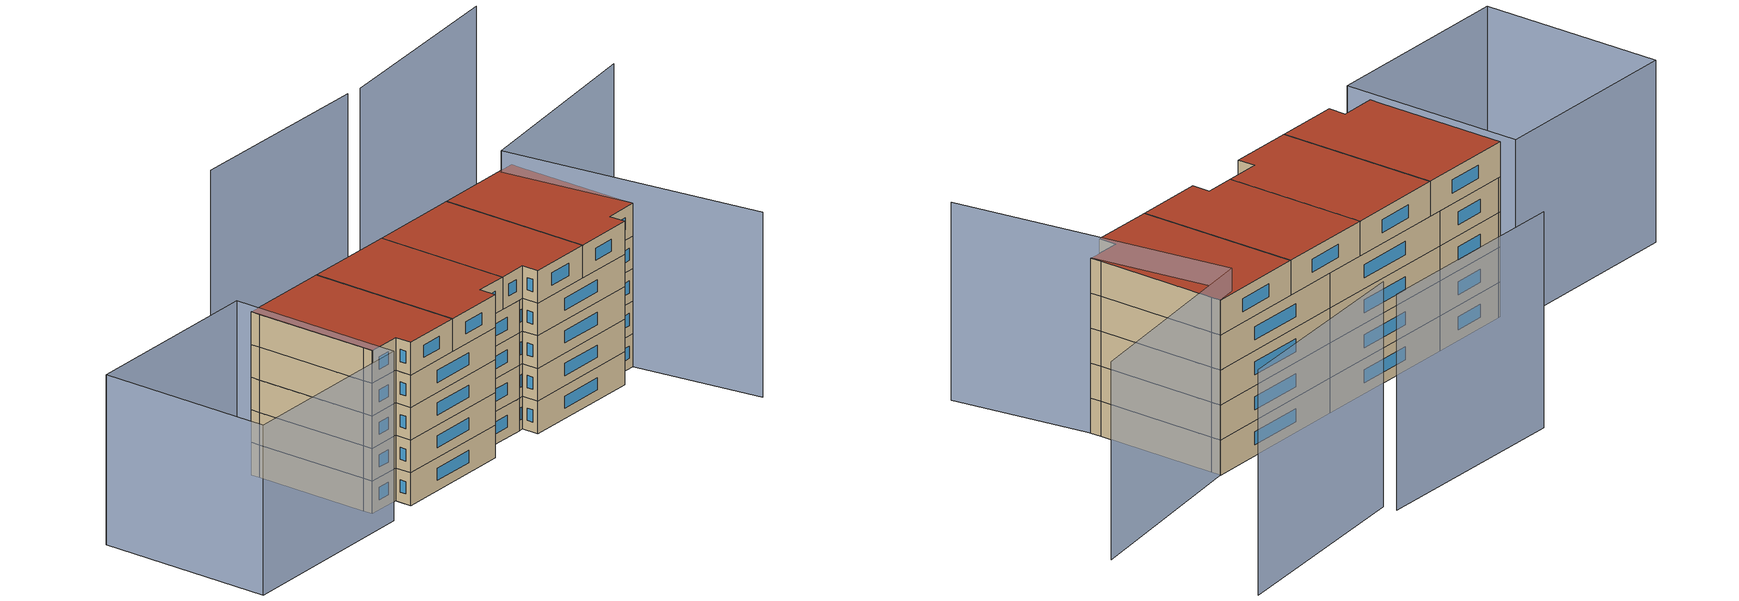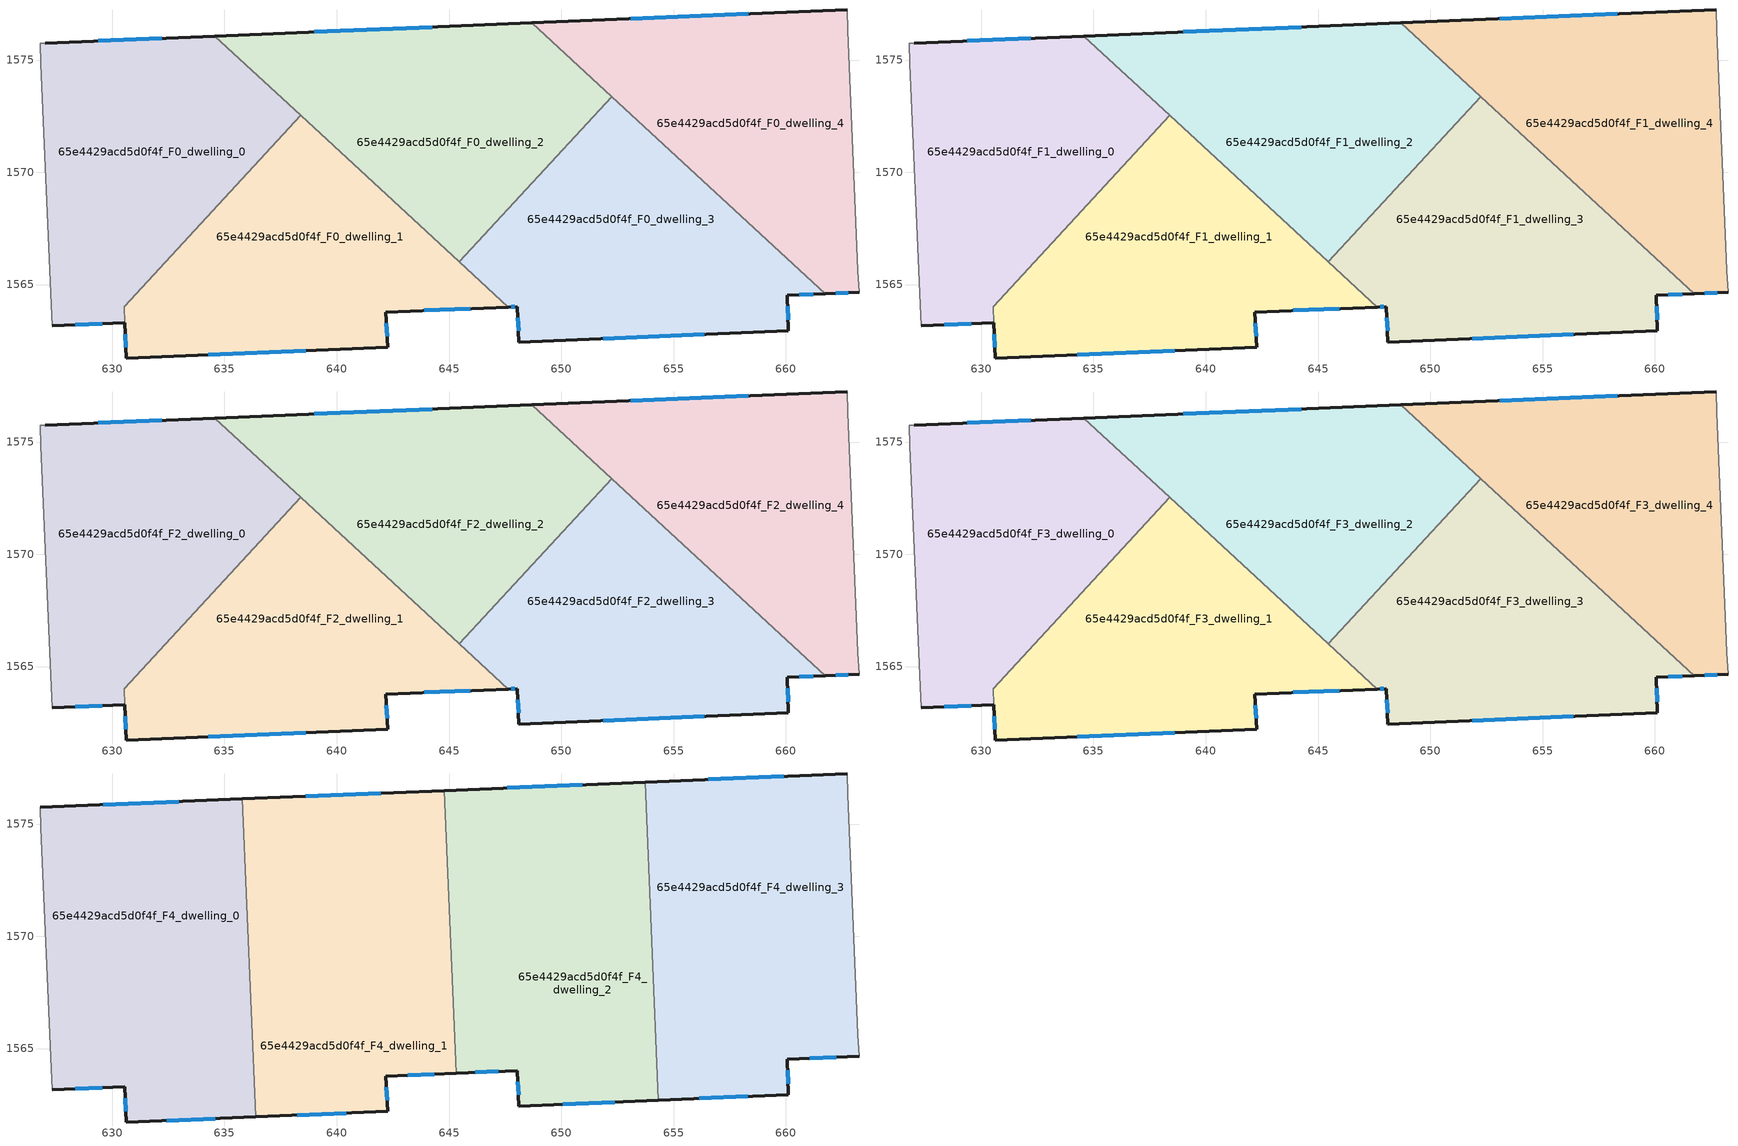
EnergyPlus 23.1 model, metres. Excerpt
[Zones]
65e4429acd5d0f4f_F0_dwelling_0
 floor ground (EU_floor_Construction): 638.4,1572.53 630.53,1564.01 630.56,1563.29 627.34,1563.16 627.3,1564.11 626.82,1574.83 626.79,1575.74 627.02,1575.75 634.57,1576.06 z0
 wall outside (EU_wall_Construction): 634.57,1576.06 627.02,1575.75 / 627.34,1563.16 630.56,1563.29 z0:3
 wall adiabatic (EU_wall_Construction): 627.02,1575.75 626.79,1575.74 626.82,1574.83 627.3,1564.11 627.34,1563.16 z0:3
 wall to 65e4429acd5d0f4f_F0_dwelling_1 (EU_wall_Construction): 630.56,1563.29 630.53,1564.01 638.4,1572.53 z0:3
 wall to 65e4429acd5d0f4f_F0_dwelling_2 (EU_wall_Construction): 638.4,1572.53 634.57,1576.06 z0:3
 window (EU_Window_Construction): 632.21,1575.96 629.39,1575.85 / 628.35,1563.2 629.55,1563.25 z0.94:2.06
65e4429acd5d0f4f_F0_dwelling_1
 floor ground (EU_floor_Construction): 647.64,1564 642.19,1563.78 642.26,1562.2 630.63,1561.72 630.53,1564.01 638.4,1572.53 z0
 wall outside (EU_wall_Construction): 630.56,1563.29 630.63,1561.72 642.26,1562.2 642.19,1563.78 647.64,1564 z0:3
 wall to 65e4429acd5d0f4f_F0_dwelling_3 (EU_wall_Construction): 647.64,1564 645.47,1566.01 z0:3
 wall to 65e4429acd5d0f4f_F0_dwelling_2 (EU_wall_Construction): 645.47,1566.01 638.4,1572.53 z0:3
 window (EU_Window_Construction): 643.9,1563.85 645.93,1563.93 / 642.24,1562.69 642.21,1563.28 / 634.28,1561.87 638.62,1562.05 / 630.58,1562.8 630.61,1562.21 z0.94:2.06
65e4429acd5d0f4f_F0_dwelling_2
 floor ground (EU_floor_Construction): 652.25,1573.36 645.47,1566.01 634.57,1576.06 648.68,1576.65 z0
 wall outside (EU_wall_Construction): 648.68,1576.65 634.57,1576.06 z0:3
 wall to 65e4429acd5d0f4f_F0_dwelling_3 (EU_wall_Construction): 645.47,1566.01 652.25,1573.36 z0:3
 wall to 65e4429acd5d0f4f_F0_dwelling_4 (EU_wall_Construction): 652.25,1573.36 648.68,1576.65 z0:3
 window (EU_Window_Construction): 644.26,1576.47 638.99,1576.25 z0.94:2.06
65e4429acd5d0f4f_F0_dwelling_3
 floor ground (EU_floor_Construction): 661.75,1564.59 660.06,1564.52 660.11,1562.95 648.12,1562.44 648.05,1564.02 647.64,1564 645.47,1566.01 652.25,1573.36 z0
 wall outside (EU_wall_Construction): 647.64,1564 648.05,1564.02 648.12,1562.44 660.11,1562.95 660.06,1564.52 661.75,1564.59 z0:3
 wall to 65e4429acd5d0f4f_F0_dwelling_4 (EU_wall_Construction): 661.75,1564.59 652.25,1573.36 z0:3
 window (EU_Window_Construction): 660.1,1563.44 660.08,1564.03 / 651.88,1562.6 656.35,1562.79 / 648.07,1563.52 648.09,1562.93 / 647.77,1564.01 647.92,1564.01 / 660.59,1564.54 661.22,1564.57 z0.94:2.06
65e4429acd5d0f4f_F0_dwelling_4
 floor ground (EU_floor_Construction): 662.73,1577.24 662.76,1576.33 663.21,1565.61 663.26,1564.65 661.75,1564.59 648.68,1576.65 z0
 wall outside (EU_wall_Construction): 661.75,1564.59 663.26,1564.65 / 662.73,1577.24 648.68,1576.65 z0:3
 wall adiabatic (EU_wall_Construction): 663.26,1564.65 663.21,1565.61 662.76,1576.33 662.73,1577.24 z0:3
 window (EU_Window_Construction): 662.22,1564.61 662.78,1564.63 / 658.32,1577.06 653.08,1576.84 z0.94:2.06
65e4429acd5d0f4f_F1_dwelling_0
 floor to 65e4429acd5d0f4f_F0_dwelling_0 (EU_floor_Construction): 638.4,1572.53 630.53,1564.01 630.56,1563.29 627.34,1563.16 627.3,1564.11 626.82,1574.83 626.79,1575.74 627.02,1575.75 634.57,1576.06 z3
 wall outside (EU_wall_Construction): 634.57,1576.06 627.02,1575.75 / 627.34,1563.16 630.56,1563.29 z3:6
 wall adiabatic (EU_wall_Construction): 627.02,1575.75 626.79,1575.74 626.82,1574.83 627.3,1564.11 627.34,1563.16 z3:6
 wall to 65e4429acd5d0f4f_F1_dwelling_1 (EU_wall_Construction): 630.56,1563.29 630.53,1564.01 638.4,1572.53 z3:6
 wall to 65e4429acd5d0f4f_F1_dwelling_2 (EU_wall_Construction): 638.4,1572.53 634.57,1576.06 z3:6
 window (EU_Window_Construction): 632.21,1575.96 629.39,1575.85 / 628.35,1563.2 629.55,1563.25 z3.94:5.06
65e4429acd5d0f4f_F1_dwelling_1
 floor to 65e4429acd5d0f4f_F0_dwelling_1 (EU_floor_Construction): 647.64,1564 642.19,1563.78 642.26,1562.2 630.63,1561.72 630.53,1564.01 638.4,1572.53 z3
 wall outside (EU_wall_Construction): 630.56,1563.29 630.63,1561.72 642.26,1562.2 642.19,1563.78 647.64,1564 z3:6
 wall to 65e4429acd5d0f4f_F1_dwelling_3 (EU_wall_Construction): 647.64,1564 645.47,1566.01 z3:6
 wall to 65e4429acd5d0f4f_F1_dwelling_2 (EU_wall_Construction): 645.47,1566.01 638.4,1572.53 z3:6
 window (EU_Window_Construction): 643.9,1563.85 645.93,1563.93 / 642.24,1562.69 642.21,1563.28 / 634.28,1561.87 638.62,1562.05 / 630.58,1562.8 630.61,1562.21 z3.94:5.06
65e4429acd5d0f4f_F1_dwelling_2
 floor to 65e4429acd5d0f4f_F0_dwelling_2 (EU_floor_Construction): 652.25,1573.36 645.47,1566.01 634.57,1576.06 648.68,1576.65 z3
 wall outside (EU_wall_Construction): 648.68,1576.65 634.57,1576.06 z3:6
 wall to 65e4429acd5d0f4f_F1_dwelling_3 (EU_wall_Construction): 645.47,1566.01 652.25,1573.36 z3:6
 wall to 65e4429acd5d0f4f_F1_dwelling_4 (EU_wall_Construction): 652.25,1573.36 648.68,1576.65 z3:6
 window (EU_Window_Construction): 644.26,1576.47 638.99,1576.25 z3.94:5.06
65e4429acd5d0f4f_F1_dwelling_3
 floor to 65e4429acd5d0f4f_F0_dwelling_3 (EU_floor_Construction): 661.75,1564.59 660.06,1564.52 660.11,1562.95 648.12,1562.44 648.05,1564.02 647.64,1564 645.47,1566.01 652.25,1573.36 z3
 wall outside (EU_wall_Construction): 647.64,1564 648.05,1564.02 648.12,1562.44 660.11,1562.95 660.06,1564.52 661.75,1564.59 z3:6
 wall to 65e4429acd5d0f4f_F1_dwelling_4 (EU_wall_Construction): 661.75,1564.59 652.25,1573.36 z3:6
 window (EU_Window_Construction): 660.1,1563.44 660.08,1564.03 / 651.88,1562.6 656.35,1562.79 / 648.07,1563.52 648.09,1562.93 / 647.77,1564.01 647.92,1564.01 / 660.59,1564.54 661.22,1564.57 z3.94:5.06
65e4429acd5d0f4f_F1_dwelling_4
 floor to 65e4429acd5d0f4f_F0_dwelling_4 (EU_floor_Construction): 662.73,1577.24 662.76,1576.33 663.21,1565.61 663.26,1564.65 661.75,1564.59 648.68,1576.65 z3
 wall outside (EU_wall_Construction): 661.75,1564.59 663.26,1564.65 / 662.73,1577.24 648.68,1576.65 z3:6
 wall adiabatic (EU_wall_Construction): 663.26,1564.65 663.21,1565.61 662.76,1576.33 662.73,1577.24 z3:6
 window (EU_Window_Construction): 662.22,1564.61 662.78,1564.63 / 658.32,1577.06 653.08,1576.84 z3.94:5.06
65e4429acd5d0f4f_F2_dwelling_0
 floor to 65e4429acd5d0f4f_F1_dwelling_0 (EU_floor_Construction): 638.4,1572.53 630.53,1564.01 630.56,1563.29 627.34,1563.16 627.3,1564.11 626.82,1574.83 626.79,1575.74 627.02,1575.75 634.57,1576.06 z6
 wall outside (EU_wall_Construction): 634.57,1576.06 627.02,1575.75 / 627.34,1563.16 630.56,1563.29 z6:9
 wall adiabatic (EU_wall_Construction): 627.02,1575.75 626.79,1575.74 626.82,1574.83 627.3,1564.11 627.34,1563.16 z6:9
 wall to 65e4429acd5d0f4f_F2_dwelling_1 (EU_wall_Construction): 630.56,1563.29 630.53,1564.01 638.4,1572.53 z6:9
 wall to 65e4429acd5d0f4f_F2_dwelling_2 (EU_wall_Construction): 638.4,1572.53 634.57,1576.06 z6:9
 window (EU_Window_Construction): 632.21,1575.96 629.39,1575.85 / 628.35,1563.2 629.55,1563.25 z6.94:8.06
65e4429acd5d0f4f_F2_dwelling_1
 floor to 65e4429acd5d0f4f_F1_dwelling_1 (EU_floor_Construction): 647.64,1564 642.19,1563.78 642.26,1562.2 630.63,1561.72 630.53,1564.01 638.4,1572.53 z6
 wall outside (EU_wall_Construction): 630.56,1563.29 630.63,1561.72 642.26,1562.2 642.19,1563.78 647.64,1564 z6:9
 wall to 65e4429acd5d0f4f_F2_dwelling_3 (EU_wall_Construction): 647.64,1564 645.47,1566.01 z6:9
 wall to 65e4429acd5d0f4f_F2_dwelling_2 (EU_wall_Construction): 645.47,1566.01 638.4,1572.53 z6:9
 window (EU_Window_Construction): 643.9,1563.85 645.93,1563.93 / 642.24,1562.69 642.21,1563.28 / 634.28,1561.87 638.62,1562.05 / 630.58,1562.8 630.61,1562.21 z6.94:8.06
65e4429acd5d0f4f_F2_dwelling_2
 floor to 65e4429acd5d0f4f_F1_dwelling_2 (EU_floor_Construction): 652.25,1573.36 645.47,1566.01 634.57,1576.06 648.68,1576.65 z6
 wall outside (EU_wall_Construction): 648.68,1576.65 634.57,1576.06 z6:9
 wall to 65e4429acd5d0f4f_F2_dwelling_3 (EU_wall_Construction): 645.47,1566.01 652.25,1573.36 z6:9
 wall to 65e4429acd5d0f4f_F2_dwelling_4 (EU_wall_Construction): 652.25,1573.36 648.68,1576.65 z6:9
 window (EU_Window_Construction): 644.26,1576.47 638.99,1576.25 z6.94:8.06
65e4429acd5d0f4f_F2_dwelling_3
 floor to 65e4429acd5d0f4f_F1_dwelling_3 (EU_floor_Construction): 661.75,1564.59 660.06,1564.52 660.11,1562.95 648.12,1562.44 648.05,1564.02 647.64,1564 645.47,1566.01 652.25,1573.36 z6
 wall outside (EU_wall_Construction): 647.64,1564 648.05,1564.02 648.12,1562.44 660.11,1562.95 660.06,1564.52 661.75,1564.59 z6:9
 wall to 65e4429acd5d0f4f_F2_dwelling_4 (EU_wall_Construction): 661.75,1564.59 652.25,1573.36 z6:9
 window (EU_Window_Construction): 660.1,1563.44 660.08,1564.03 / 651.88,1562.6 656.35,1562.79 / 648.07,1563.52 648.09,1562.93 / 647.77,1564.01 647.92,1564.01 / 660.59,1564.54 661.22,1564.57 z6.94:8.06
65e4429acd5d0f4f_F2_dwelling_4
 floor to 65e4429acd5d0f4f_F1_dwelling_4 (EU_floor_Construction): 662.73,1577.24 662.76,1576.33 663.21,1565.61 663.26,1564.65 661.75,1564.59 648.68,1576.65 z6
 wall outside (EU_wall_Construction): 661.75,1564.59 663.26,1564.65 / 662.73,1577.24 648.68,1576.65 z6:9
 wall adiabatic (EU_wall_Construction): 663.26,1564.65 663.21,1565.61 662.76,1576.33 662.73,1577.24 z6:9
 window (EU_Window_Construction): 662.22,1564.61 662.78,1564.63 / 658.32,1577.06 653.08,1576.84 z6.94:8.06
65e4429acd5d0f4f_F3_dwelling_0
 floor to 65e4429acd5d0f4f_F2_dwelling_0 (EU_floor_Construction): 638.4,1572.53 630.53,1564.01 630.56,1563.29 627.34,1563.16 627.3,1564.11 626.82,1574.83 626.79,1575.74 627.02,1575.75 634.57,1576.06 z9
 wall outside (EU_wall_Construction): 634.57,1576.06 627.02,1575.75 / 627.34,1563.16 630.56,1563.29 z9:12
 wall adiabatic (EU_wall_Construction): 627.02,1575.75 626.79,1575.74 626.82,1574.83 627.3,1564.11 627.34,1563.16 z9:12
 wall to 65e4429acd5d0f4f_F3_dwelling_1 (EU_wall_Construction): 630.56,1563.29 630.53,1564.01 638.4,1572.53 z9:12
 wall to 65e4429acd5d0f4f_F3_dwelling_2 (EU_wall_Construction): 638.4,1572.53 634.57,1576.06 z9:12
 window (EU_Window_Construction): 632.21,1575.96 629.39,1575.85 / 628.35,1563.2 629.55,1563.25 z9.94:11.06
65e4429acd5d0f4f_F3_dwelling_1
 floor to 65e4429acd5d0f4f_F2_dwelling_1 (EU_floor_Construction): 647.64,1564 642.19,1563.78 642.26,1562.2 630.63,1561.72 630.53,1564.01 638.4,1572.53 z9
 wall outside (EU_wall_Construction): 630.56,1563.29 630.63,1561.72 642.26,1562.2 642.19,1563.78 647.64,1564 z9:12
 wall to 65e4429acd5d0f4f_F3_dwelling_3 (EU_wall_Construction): 647.64,1564 645.47,1566.01 z9:12
 wall to 65e4429acd5d0f4f_F3_dwelling_2 (EU_wall_Construction): 645.47,1566.01 638.4,1572.53 z9:12
 window (EU_Window_Construction): 643.9,1563.85 645.93,1563.93 / 642.24,1562.69 642.21,1563.28 / 634.28,1561.87 638.62,1562.05 / 630.58,1562.8 630.61,1562.21 z9.94:11.06
65e4429acd5d0f4f_F3_dwelling_2
 floor to 65e4429acd5d0f4f_F2_dwelling_2 (EU_floor_Construction): 652.25,1573.36 645.47,1566.01 634.57,1576.06 648.68,1576.65 z9
 wall outside (EU_wall_Construction): 648.68,1576.65 634.57,1576.06 z9:12
 wall to 65e4429acd5d0f4f_F3_dwelling_3 (EU_wall_Construction): 645.47,1566.01 652.25,1573.36 z9:12
 wall to 65e4429acd5d0f4f_F3_dwelling_4 (EU_wall_Construction): 652.25,1573.36 648.68,1576.65 z9:12
 window (EU_Window_Construction): 644.26,1576.47 638.99,1576.25 z9.94:11.06
65e4429acd5d0f4f_F3_dwelling_3
 floor to 65e4429acd5d0f4f_F2_dwelling_3 (EU_floor_Construction): 661.75,1564.59 660.06,1564.52 660.11,1562.95 648.12,1562.44 648.05,1564.02 647.64,1564 645.47,1566.01 652.25,1573.36 z9
 wall outside (EU_wall_Construction): 647.64,1564 648.05,1564.02 648.12,1562.44 660.11,1562.95 660.06,1564.52 661.75,1564.59 z9:12
 wall to 65e4429acd5d0f4f_F3_dwelling_4 (EU_wall_Construction): 661.75,1564.59 652.25,1573.36 z9:12
 window (EU_Window_Construction): 660.1,1563.44 660.08,1564.03 / 651.88,1562.6 656.35,1562.79 / 648.07,1563.52 648.09,1562.93 / 647.77,1564.01 647.92,1564.01 / 660.59,1564.54 661.22,1564.57 z9.94:11.06
65e4429acd5d0f4f_F3_dwelling_4
 floor to 65e4429acd5d0f4f_F2_dwelling_4 (EU_floor_Construction): 662.73,1577.24 662.76,1576.33 663.21,1565.61 663.26,1564.65 661.75,1564.59 648.68,1576.65 z9
 wall outside (EU_wall_Construction): 661.75,1564.59 663.26,1564.65 / 662.73,1577.24 648.68,1576.65 z9:12
 wall adiabatic (EU_wall_Construction): 663.26,1564.65 663.21,1565.61 662.76,1576.33 662.73,1577.24 z9:12
 window (EU_Window_Construction): 662.22,1564.61 662.78,1564.63 / 658.32,1577.06 653.08,1576.84 z9.94:11.06
65e4429acd5d0f4f_F4_dwelling_0
 floor to 65e4429acd5d0f4f_F3_dwelling_0 (EU_floor_Construction): 635.85,1574.88 636.06,1569.99 630.53,1564.01 630.56,1563.29 627.34,1563.16 627.3,1564.11 626.82,1574.83 626.79,1575.74 634.57,1576.06 z12
 floor to 65e4429acd5d0f4f_F3_dwelling_1 (EU_floor_Construction): 636.06,1569.99 636.39,1561.96 630.63,1561.72 630.53,1564.01 z12
 floor to 65e4429acd5d0f4f_F3_dwelling_2 (EU_floor_Construction): 635.8,1576.12 635.85,1574.88 634.57,1576.06 z12
 wall outside (EU_wall_Construction): 635.8,1576.12 626.79,1575.74 / 627.34,1563.16 630.56,1563.29 630.63,1561.72 636.39,1561.96 z12:15
 wall adiabatic (EU_wall_Construction): 626.79,1575.74 626.82,1574.83 627.3,1564.11 627.34,1563.16 z12:15
 wall to 65e4429acd5d0f4f_F4_dwelling_1 (EU_wall_Construction): 636.39,1561.96 635.8,1576.12 z12:15
 window (EU_Window_Construction): 632.98,1576 629.61,1575.86 / 632.44,1561.79 634.59,1561.88 / 630.58,1562.8 630.61,1562.21 / 628.35,1563.2 629.55,1563.25 z12.94:14.06
 roof outside (EU_roof_Construction): 636.39,1561.96 635.8,1576.12 626.79,1575.74 626.82,1574.83 627.3,1564.11 627.34,1563.16 630.56,1563.29 630.63,1561.72 z15
65e4429acd5d0f4f_F4_dwelling_1
 floor to 65e4429acd5d0f4f_F3_dwelling_1 (EU_floor_Construction): 645.22,1566.24 645.31,1563.91 642.19,1563.78 642.26,1562.2 636.39,1561.96 636.06,1569.99 638.4,1572.53 z12
 floor to 65e4429acd5d0f4f_F3_dwelling_0 (EU_floor_Construction): 638.4,1572.53 636.06,1569.99 635.85,1574.88 z12
 floor to 65e4429acd5d0f4f_F3_dwelling_2 (EU_floor_Construction): 644.79,1576.49 645.22,1566.24 635.85,1574.88 635.8,1576.12 z12
 wall outside (EU_wall_Construction): 644.79,1576.49 635.8,1576.12 / 636.39,1561.96 642.26,1562.2 642.19,1563.78 645.31,1563.91 z12:15
 wall to 65e4429acd5d0f4f_F4_dwelling_2 (EU_wall_Construction): 645.31,1563.91 644.79,1576.49 z12:15
 window (EU_Window_Construction): 641.97,1576.37 638.62,1576.23 / 643.17,1563.82 644.34,1563.87 / 642.24,1562.69 642.21,1563.28 / 638.23,1562.03 640.42,1562.12 z12.94:14.06
 roof outside (EU_roof_Construction): 645.31,1563.91 644.79,1576.49 635.8,1576.12 636.39,1561.96 642.26,1562.2 642.19,1563.78 z15
65e4429acd5d0f4f_F4_dwelling_2
 floor to 65e4429acd5d0f4f_F3_dwelling_2 (EU_floor_Construction): 652.25,1573.36 645.47,1566.01 645.22,1566.24 644.79,1576.49 648.68,1576.65 z12
 floor to 65e4429acd5d0f4f_F3_dwelling_1 (EU_floor_Construction): 647.64,1564 645.31,1563.91 645.22,1566.24 z12
 floor to 65e4429acd5d0f4f_F3_dwelling_3 (EU_floor_Construction): 653.94,1571.8 654.32,1562.7 648.12,1562.44 648.05,1564.02 647.64,1564 645.47,1566.01 652.25,1573.36 z12
 floor to 65e4429acd5d0f4f_F3_dwelling_4 (EU_floor_Construction): 653.73,1576.87 653.94,1571.8 648.68,1576.65 z12
 wall outside (EU_wall_Construction): 653.73,1576.87 644.79,1576.49 / 645.31,1563.91 648.05,1564.02 648.12,1562.44 654.32,1562.7 z12:15
 wall to 65e4429acd5d0f4f_F4_dwelling_3 (EU_wall_Construction): 654.32,1562.7 653.73,1576.87 z12:15
 window (EU_Window_Construction): 650.93,1576.75 647.59,1576.61 / 650.06,1562.52 652.38,1562.62 / 648.07,1563.52 648.09,1562.93 / 646.17,1563.94 647.19,1563.98 z12.94:14.06
 roof outside (EU_roof_Construction): 654.32,1562.7 653.73,1576.87 644.79,1576.49 645.31,1563.91 648.05,1564.02 648.12,1562.44 z15
65e4429acd5d0f4f_F4_dwelling_3
 floor to 65e4429acd5d0f4f_F3_dwelling_3 (EU_floor_Construction): 661.75,1564.59 660.06,1564.52 660.11,1562.95 654.32,1562.7 653.94,1571.8 z12
 floor to 65e4429acd5d0f4f_F3_dwelling_4 (EU_floor_Construction): 662.73,1577.24 662.76,1576.33 663.21,1565.61 663.26,1564.65 661.75,1564.59 653.94,1571.8 653.73,1576.87 z12
 wall outside (EU_wall_Construction): 654.32,1562.7 660.11,1562.95 660.06,1564.52 663.26,1564.65 / 662.73,1577.24 653.73,1576.87 z12:15
 wall adiabatic (EU_wall_Construction): 663.26,1564.65 663.21,1565.61 662.76,1576.33 662.73,1577.24 z12:15
 window (EU_Window_Construction): 661.06,1564.56 662.25,1564.61 / 660.1,1563.44 660.08,1564.03 / 656.14,1562.78 658.3,1562.87 / 659.91,1577.12 656.55,1576.98 z12.94:14.06
 roof outside (EU_roof_Construction): 663.26,1564.65 663.21,1565.61 662.76,1576.33 662.73,1577.24 653.73,1576.87 654.32,1562.7 660.11,1562.95 660.06,1564.52 z15
shading: 665.52,1552.53 660.97,1576.91 / 660.97,1576.91 680,1580.47 z0:17; 609.41,1560.12 608.7,1576.44 / 608.7,1576.44 626.72,1577.24 / 626.72,1577.24 627.44,1560.91 / 627.44,1560.91 609.41,1560.12 z0:15.6; 658.99,1591.84 640.21,1591.13 z0:18.5; 677.64,1593.32 659.17,1590.65 z0:19.3
[Building]
EU S2 Campaign: North Axis=0; Terrain=City; Solar Distribution=FullExterior
[Site:Location]
Vienna: Latitude=48; Longitude=16.5; Time Zone=1; Elevation=183
[SizingPeriod:WeatherFileDays]
AnnualSizingPeriod: Begin Month=1; Begin Day of Month=1; End Month=12; End Day of Month=31; Day of Week for Start Day=Monday; Use Weather File Daylight Saving Period=No; Use Weather File Rain and Snow Indicators=No
[MATERIAL]
EU_InternalMass_Material: Roughness=MediumRough; Thickness=0.1; Conductivity=1; Density=1800; Specific Heat=900; Thermal Absorptance=0.9; Solar Absorptance=0.7; Visible Absorptance=0.7
[MATERIAL:NOMASS] Roughness=MediumRough; Thermal Absorptance=0.9; Solar Absorptance=0.7; Visible Absorptance=0.7
Name | Thermal Resistance
EU_wall_NoMass | 0.914258
EU_roof_NoMass | 0.954009
EU_floor_NoMass | 1.09711
[WINDOWMATERIAL:SIMPLEGLAZINGSYSTEM]
EU_Window_SimpleGlazing: UFactor=2.09642; Solar Heat Gain Coefficient=0.65; Visible Transmittance=0.65
[CONSTRUCTION]
EU_wall_Construction: EU_wall_NoMass
EU_roof_Construction: EU_roof_NoMass
EU_floor_Construction: EU_floor_NoMass
EU_Window_Construction: EU_Window_SimpleGlazing
EU_InternalMass_Construction: EU_InternalMass_Material
[ZONE] Type=1; Multiplier=1; Ceiling Height=autocalculate; Floor Area=autocalculate; Part of Total Floor Area=Yes
Name | Volume
65e4429acd5d0f4f_F0_dwelling_0; 65e4429acd5d0f4f_F1_dwelling_0; 65e4429acd5d0f4f_F2_dwelling_0; 65e4429acd5d0f4f_F3_dwelling_0 | 293.885
65e4429acd5d0f4f_F4_dwelling_0 | 367.657
65e4429acd5d0f4f_F0_dwelling_1; 65e4429acd5d0f4f_F1_dwelling_1; 65e4429acd5d0f4f_F2_dwelling_1; 65e4429acd5d0f4f_F3_dwelling_1 | 292.323
65e4429acd5d0f4f_F4_dwelling_1 | 367.67
65e4429acd5d0f4f_F0_dwelling_2; 65e4429acd5d0f4f_F1_dwelling_2; 65e4429acd5d0f4f_F2_dwelling_2; 65e4429acd5d0f4f_F3_dwelling_2 | 295.142
65e4429acd5d0f4f_F4_dwelling_2 | 367.631
65e4429acd5d0f4f_F0_dwelling_3; 65e4429acd5d0f4f_F1_dwelling_3; 65e4429acd5d0f4f_F2_dwelling_3; 65e4429acd5d0f4f_F3_dwelling_3 | 295.172
65e4429acd5d0f4f_F4_dwelling_3 | 367.668
65e4429acd5d0f4f_F0_dwelling_4; 65e4429acd5d0f4f_F1_dwelling_4; 65e4429acd5d0f4f_F2_dwelling_4; 65e4429acd5d0f4f_F3_dwelling_4 | 294.114
[INTERNALMASS] Construction=EU_InternalMass_Construction
Name | Zone or ZoneList | Surface Area
65e4429acd5d0f4f_F0_dwelling_0_EU_InternalMass | 65e4429acd5d0f4f_F0_dwelling_0 | 97.9617
65e4429acd5d0f4f_F0_dwelling_1_EU_InternalMass | 65e4429acd5d0f4f_F0_dwelling_1 | 97.4419
65e4429acd5d0f4f_F0_dwelling_2_EU_InternalMass | 65e4429acd5d0f4f_F0_dwelling_2 | 98.3786
65e4429acd5d0f4f_F0_dwelling_3_EU_InternalMass | 65e4429acd5d0f4f_F0_dwelling_3 | 98.3902
65e4429acd5d0f4f_F0_dwelling_4_EU_InternalMass | 65e4429acd5d0f4f_F0_dwelling_4 | 98.0383
65e4429acd5d0f4f_F1_dwelling_0_EU_InternalMass | 65e4429acd5d0f4f_F1_dwelling_0 | 97.9617
65e4429acd5d0f4f_F1_dwelling_1_EU_InternalMass | 65e4429acd5d0f4f_F1_dwelling_1 | 97.4419
65e4429acd5d0f4f_F1_dwelling_2_EU_InternalMass | 65e4429acd5d0f4f_F1_dwelling_2 | 98.3786
65e4429acd5d0f4f_F1_dwelling_3_EU_InternalMass | 65e4429acd5d0f4f_F1_dwelling_3 | 98.3902
65e4429acd5d0f4f_F1_dwelling_4_EU_InternalMass | 65e4429acd5d0f4f_F1_dwelling_4 | 98.0383
65e4429acd5d0f4f_F2_dwelling_0_EU_InternalMass | 65e4429acd5d0f4f_F2_dwelling_0 | 97.9617
65e4429acd5d0f4f_F2_dwelling_1_EU_InternalMass | 65e4429acd5d0f4f_F2_dwelling_1 | 97.4419
65e4429acd5d0f4f_F2_dwelling_2_EU_InternalMass | 65e4429acd5d0f4f_F2_dwelling_2 | 98.3786
65e4429acd5d0f4f_F2_dwelling_3_EU_InternalMass | 65e4429acd5d0f4f_F2_dwelling_3 | 98.3902
65e4429acd5d0f4f_F2_dwelling_4_EU_InternalMass | 65e4429acd5d0f4f_F2_dwelling_4 | 98.0383
65e4429acd5d0f4f_F3_dwelling_0_EU_InternalMass | 65e4429acd5d0f4f_F3_dwelling_0 | 97.9617
65e4429acd5d0f4f_F3_dwelling_1_EU_InternalMass | 65e4429acd5d0f4f_F3_dwelling_1 | 97.4419
65e4429acd5d0f4f_F3_dwelling_2_EU_InternalMass | 65e4429acd5d0f4f_F3_dwelling_2 | 98.3786
65e4429acd5d0f4f_F3_dwelling_3_EU_InternalMass | 65e4429acd5d0f4f_F3_dwelling_3 | 98.3902
65e4429acd5d0f4f_F3_dwelling_4_EU_InternalMass | 65e4429acd5d0f4f_F3_dwelling_4 | 98.0383
65e4429acd5d0f4f_F4_dwelling_0_EU_InternalMass | 65e4429acd5d0f4f_F4_dwelling_0 | 122.552
65e4429acd5d0f4f_F4_dwelling_1_EU_InternalMass | 65e4429acd5d0f4f_F4_dwelling_1 | 122.557
65e4429acd5d0f4f_F4_dwelling_2_EU_InternalMass | 65e4429acd5d0f4f_F4_dwelling_2 | 122.544
65e4429acd5d0f4f_F4_dwelling_3_EU_InternalMass | 65e4429acd5d0f4f_F4_dwelling_3 | 122.556
[OTHEREQUIPMENT] Fuel Type=Electricity; Design Level Calculation Method=Watts/Area; Power per Zone Floor Area=1; Fraction Latent=0; Fraction Radiant=0; Fraction Lost=0; Carbon Dioxide Generation Rate=0; EndUse Subcategory=EU_Step8_InternalGains
Name | Zone or ZoneList or Space or SpaceList | Schedule
EU_Step8_InternalGain_65e4429acd5d0f4f_F0_dwelling_0_f000 | 65e4429acd5d0f4f_F0_dwelling_0 | EU_Step8_GainSchedule_65e4429acd5d0f4f_F0_dwelling_0_f000
EU_Step8_InternalGain_65e4429acd5d0f4f_F0_dwelling_1_f000 | 65e4429acd5d0f4f_F0_dwelling_1 | EU_Step8_GainSchedule_65e4429acd5d0f4f_F0_dwelling_1_f000
EU_Step8_InternalGain_65e4429acd5d0f4f_F0_dwelling_2_f000 | 65e4429acd5d0f4f_F0_dwelling_2 | EU_Step8_GainSchedule_65e4429acd5d0f4f_F0_dwelling_2_f000
EU_Step8_InternalGain_65e4429acd5d0f4f_F0_dwelling_3_f000 | 65e4429acd5d0f4f_F0_dwelling_3 | EU_Step8_GainSchedule_65e4429acd5d0f4f_F0_dwelling_3_f000
EU_Step8_InternalGain_65e4429acd5d0f4f_F0_dwelling_4_f000 | 65e4429acd5d0f4f_F0_dwelling_4 | EU_Step8_GainSchedule_65e4429acd5d0f4f_F0_dwelling_4_f000
EU_Step8_InternalGain_65e4429acd5d0f4f_F1_dwelling_0_f000 | 65e4429acd5d0f4f_F1_dwelling_0 | EU_Step8_GainSchedule_65e4429acd5d0f4f_F1_dwelling_0_f000
EU_Step8_InternalGain_65e4429acd5d0f4f_F1_dwelling_1_f000 | 65e4429acd5d0f4f_F1_dwelling_1 | EU_Step8_GainSchedule_65e4429acd5d0f4f_F1_dwelling_1_f000
EU_Step8_InternalGain_65e4429acd5d0f4f_F1_dwelling_2_f000 | 65e4429acd5d0f4f_F1_dwelling_2 | EU_Step8_GainSchedule_65e4429acd5d0f4f_F1_dwelling_2_f000
EU_Step8_InternalGain_65e4429acd5d0f4f_F1_dwelling_3_f000 | 65e4429acd5d0f4f_F1_dwelling_3 | EU_Step8_GainSchedule_65e4429acd5d0f4f_F1_dwelling_3_f000
EU_Step8_InternalGain_65e4429acd5d0f4f_F1_dwelling_4_f000 | 65e4429acd5d0f4f_F1_dwelling_4 | EU_Step8_GainSchedule_65e4429acd5d0f4f_F1_dwelling_4_f000
EU_Step8_InternalGain_65e4429acd5d0f4f_F2_dwelling_0_f000 | 65e4429acd5d0f4f_F2_dwelling_0 | EU_Step8_GainSchedule_65e4429acd5d0f4f_F2_dwelling_0_f000
EU_Step8_InternalGain_65e4429acd5d0f4f_F2_dwelling_1_f000 | 65e4429acd5d0f4f_F2_dwelling_1 | EU_Step8_GainSchedule_65e4429acd5d0f4f_F2_dwelling_1_f000
EU_Step8_InternalGain_65e4429acd5d0f4f_F2_dwelling_2_f000 | 65e4429acd5d0f4f_F2_dwelling_2 | EU_Step8_GainSchedule_65e4429acd5d0f4f_F2_dwelling_2_f000
EU_Step8_InternalGain_65e4429acd5d0f4f_F2_dwelling_3_f000 | 65e4429acd5d0f4f_F2_dwelling_3 | EU_Step8_GainSchedule_65e4429acd5d0f4f_F2_dwelling_3_f000
EU_Step8_InternalGain_65e4429acd5d0f4f_F2_dwelling_4_f000 | 65e4429acd5d0f4f_F2_dwelling_4 | EU_Step8_GainSchedule_65e4429acd5d0f4f_F2_dwelling_4_f000
EU_Step8_InternalGain_65e4429acd5d0f4f_F3_dwelling_0_f000 | 65e4429acd5d0f4f_F3_dwelling_0 | EU_Step8_GainSchedule_65e4429acd5d0f4f_F3_dwelling_0_f000
EU_Step8_InternalGain_65e4429acd5d0f4f_F3_dwelling_1_f000 | 65e4429acd5d0f4f_F3_dwelling_1 | EU_Step8_GainSchedule_65e4429acd5d0f4f_F3_dwelling_1_f000
EU_Step8_InternalGain_65e4429acd5d0f4f_F3_dwelling_2_f000 | 65e4429acd5d0f4f_F3_dwelling_2 | EU_Step8_GainSchedule_65e4429acd5d0f4f_F3_dwelling_2_f000
EU_Step8_InternalGain_65e4429acd5d0f4f_F3_dwelling_3_f000 | 65e4429acd5d0f4f_F3_dwelling_3 | EU_Step8_GainSchedule_65e4429acd5d0f4f_F3_dwelling_3_f000
EU_Step8_InternalGain_65e4429acd5d0f4f_F3_dwelling_4_f000 | 65e4429acd5d0f4f_F3_dwelling_4 | EU_Step8_GainSchedule_65e4429acd5d0f4f_F3_dwelling_4_f000
EU_Step8_InternalGain_65e4429acd5d0f4f_F4_dwelling_0_f000 | 65e4429acd5d0f4f_F4_dwelling_0 | EU_Step8_GainSchedule_65e4429acd5d0f4f_F4_dwelling_0_f000
EU_Step8_InternalGain_65e4429acd5d0f4f_F4_dwelling_1_f000 | 65e4429acd5d0f4f_F4_dwelling_1 | EU_Step8_GainSchedule_65e4429acd5d0f4f_F4_dwelling_1_f000
EU_Step8_InternalGain_65e4429acd5d0f4f_F4_dwelling_2_f000 | 65e4429acd5d0f4f_F4_dwelling_2 | EU_Step8_GainSchedule_65e4429acd5d0f4f_F4_dwelling_2_f000
EU_Step8_InternalGain_65e4429acd5d0f4f_F4_dwelling_3_f000 | 65e4429acd5d0f4f_F4_dwelling_3 | EU_Step8_GainSchedule_65e4429acd5d0f4f_F4_dwelling_3_f000
[ZONEVENTILATION:DESIGNFLOWRATE] Schedule=EU_AlwaysOn; Design Flow Rate Calculation Method=AirChanges/Hour; Air Changes per Hour=0.546891; Ventilation Type=Natural; Fan Pressure Rise=0; Fan Total Efficiency=1; Constant Term Coefficient=1; Temperature Term Coefficient=0; Velocity Term Coefficient=0; Velocity Squared Term Coefficient=0; Minimum Indoor Temperature=-100; Maximum Indoor Temperature=100; Delta Temperature=-100; Minimum Outdoor Temperature=-100; Maximum Outdoor Temperature=100; Maximum Wind Speed=40
Name | Zone or ZoneList or Space or SpaceList
EU_ConstantAir_65e4429acd5d0f4f_F0_dwelling_0 | 65e4429acd5d0f4f_F0_dwelling_0
EU_ConstantAir_65e4429acd5d0f4f_F0_dwelling_1 | 65e4429acd5d0f4f_F0_dwelling_1
EU_ConstantAir_65e4429acd5d0f4f_F0_dwelling_2 | 65e4429acd5d0f4f_F0_dwelling_2
EU_ConstantAir_65e4429acd5d0f4f_F0_dwelling_3 | 65e4429acd5d0f4f_F0_dwelling_3
EU_ConstantAir_65e4429acd5d0f4f_F0_dwelling_4 | 65e4429acd5d0f4f_F0_dwelling_4
EU_ConstantAir_65e4429acd5d0f4f_F1_dwelling_0 | 65e4429acd5d0f4f_F1_dwelling_0
EU_ConstantAir_65e4429acd5d0f4f_F1_dwelling_1 | 65e4429acd5d0f4f_F1_dwelling_1
EU_ConstantAir_65e4429acd5d0f4f_F1_dwelling_2 | 65e4429acd5d0f4f_F1_dwelling_2
EU_ConstantAir_65e4429acd5d0f4f_F1_dwelling_3 | 65e4429acd5d0f4f_F1_dwelling_3
EU_ConstantAir_65e4429acd5d0f4f_F1_dwelling_4 | 65e4429acd5d0f4f_F1_dwelling_4
EU_ConstantAir_65e4429acd5d0f4f_F2_dwelling_0 | 65e4429acd5d0f4f_F2_dwelling_0
EU_ConstantAir_65e4429acd5d0f4f_F2_dwelling_1 | 65e4429acd5d0f4f_F2_dwelling_1
EU_ConstantAir_65e4429acd5d0f4f_F2_dwelling_2 | 65e4429acd5d0f4f_F2_dwelling_2
EU_ConstantAir_65e4429acd5d0f4f_F2_dwelling_3 | 65e4429acd5d0f4f_F2_dwelling_3
EU_ConstantAir_65e4429acd5d0f4f_F2_dwelling_4 | 65e4429acd5d0f4f_F2_dwelling_4
EU_ConstantAir_65e4429acd5d0f4f_F3_dwelling_0 | 65e4429acd5d0f4f_F3_dwelling_0
EU_ConstantAir_65e4429acd5d0f4f_F3_dwelling_1 | 65e4429acd5d0f4f_F3_dwelling_1
EU_ConstantAir_65e4429acd5d0f4f_F3_dwelling_2 | 65e4429acd5d0f4f_F3_dwelling_2
EU_ConstantAir_65e4429acd5d0f4f_F3_dwelling_3 | 65e4429acd5d0f4f_F3_dwelling_3
EU_ConstantAir_65e4429acd5d0f4f_F3_dwelling_4 | 65e4429acd5d0f4f_F3_dwelling_4
EU_ConstantAir_65e4429acd5d0f4f_F4_dwelling_0 | 65e4429acd5d0f4f_F4_dwelling_0
EU_ConstantAir_65e4429acd5d0f4f_F4_dwelling_1 | 65e4429acd5d0f4f_F4_dwelling_1
EU_ConstantAir_65e4429acd5d0f4f_F4_dwelling_2 | 65e4429acd5d0f4f_F4_dwelling_2
EU_ConstantAir_65e4429acd5d0f4f_F4_dwelling_3 | 65e4429acd5d0f4f_F4_dwelling_3
[HVACTEMPLATE:THERMOSTAT] Constant Heating Setpoint=20; Constant Cooling Setpoint=50
EU_HeatOnly_65e4429acd5d0f4f_F0_dwelling_0; EU_HeatOnly_65e4429acd5d0f4f_F0_dwelling_1; EU_HeatOnly_65e4429acd5d0f4f_F0_dwelling_2; EU_HeatOnly_65e4429acd5d0f4f_F0_dwelling_3; EU_HeatOnly_65e4429acd5d0f4f_F0_dwelling_4; EU_HeatOnly_65e4429acd5d0f4f_F1_dwelling_0; EU_HeatOnly_65e4429acd5d0f4f_F1_dwelling_1; EU_HeatOnly_65e4429acd5d0f4f_F1_dwelling_2; EU_HeatOnly_65e4429acd5d0f4f_F1_dwelling_3; EU_HeatOnly_65e4429acd5d0f4f_F1_dwelling_4; EU_HeatOnly_65e4429acd5d0f4f_F2_dwelling_0; EU_HeatOnly_65e4429acd5d0f4f_F2_dwelling_1; EU_HeatOnly_65e4429acd5d0f4f_F2_dwelling_2; EU_HeatOnly_65e4429acd5d0f4f_F2_dwelling_3; EU_HeatOnly_65e4429acd5d0f4f_F2_dwelling_4; EU_HeatOnly_65e4429acd5d0f4f_F3_dwelling_0; EU_HeatOnly_65e4429acd5d0f4f_F3_dwelling_1; EU_HeatOnly_65e4429acd5d0f4f_F3_dwelling_2; EU_HeatOnly_65e4429acd5d0f4f_F3_dwelling_3; EU_HeatOnly_65e4429acd5d0f4f_F3_dwelling_4; EU_HeatOnly_65e4429acd5d0f4f_F4_dwelling_0; EU_HeatOnly_65e4429acd5d0f4f_F4_dwelling_1; EU_HeatOnly_65e4429acd5d0f4f_F4_dwelling_2; EU_HeatOnly_65e4429acd5d0f4f_F4_dwelling_3
[HVACTEMPLATE:ZONE:IDEALLOADSAIRSYSTEM] System Availability Schedule=EU_AlwaysOn; Maximum Heating Supply Air Temperature=50; Minimum Cooling Supply Air Temperature=13; Maximum Heating Supply Air Humidity Ratio=0.0156; Minimum Cooling Supply Air Humidity Ratio=0.0077; Heating Limit=NoLimit; Cooling Limit=NoLimit; Heating Availability Schedule=EU_AlwaysOn; Cooling Availability Schedule=EU_CoolingOff; Dehumidification Control Type=ConstantSensibleHeatRatio; Cooling Sensible Heat Ratio=0.7; Dehumidification Setpoint=60; Humidification Control Type=None; Humidification Setpoint=30; Outdoor Air Method=None; Outdoor Air Flow Rate per Person=0.00944; Outdoor Air Flow Rate per Zone Floor Area=0; Outdoor Air Flow Rate per Zone=0; Demand Controlled Ventilation Type=None; Outdoor Air Economizer Type=NoEconomizer; Heat Recovery Type=None; Sensible Heat Recovery Effectiveness=0.7; Latent Heat Recovery Effectiveness=0.65
Name | Template Thermostat
65e4429acd5d0f4f_F0_dwelling_0 | EU_HeatOnly_65e4429acd5d0f4f_F0_dwelling_0
65e4429acd5d0f4f_F0_dwelling_1 | EU_HeatOnly_65e4429acd5d0f4f_F0_dwelling_1
65e4429acd5d0f4f_F0_dwelling_2 | EU_HeatOnly_65e4429acd5d0f4f_F0_dwelling_2
65e4429acd5d0f4f_F0_dwelling_3 | EU_HeatOnly_65e4429acd5d0f4f_F0_dwelling_3
65e4429acd5d0f4f_F0_dwelling_4 | EU_HeatOnly_65e4429acd5d0f4f_F0_dwelling_4
65e4429acd5d0f4f_F1_dwelling_0 | EU_HeatOnly_65e4429acd5d0f4f_F1_dwelling_0
65e4429acd5d0f4f_F1_dwelling_1 | EU_HeatOnly_65e4429acd5d0f4f_F1_dwelling_1
65e4429acd5d0f4f_F1_dwelling_2 | EU_HeatOnly_65e4429acd5d0f4f_F1_dwelling_2
65e4429acd5d0f4f_F1_dwelling_3 | EU_HeatOnly_65e4429acd5d0f4f_F1_dwelling_3
65e4429acd5d0f4f_F1_dwelling_4 | EU_HeatOnly_65e4429acd5d0f4f_F1_dwelling_4
65e4429acd5d0f4f_F2_dwelling_0 | EU_HeatOnly_65e4429acd5d0f4f_F2_dwelling_0
65e4429acd5d0f4f_F2_dwelling_1 | EU_HeatOnly_65e4429acd5d0f4f_F2_dwelling_1
65e4429acd5d0f4f_F2_dwelling_2 | EU_HeatOnly_65e4429acd5d0f4f_F2_dwelling_2
65e4429acd5d0f4f_F2_dwelling_3 | EU_HeatOnly_65e4429acd5d0f4f_F2_dwelling_3
65e4429acd5d0f4f_F2_dwelling_4 | EU_HeatOnly_65e4429acd5d0f4f_F2_dwelling_4
65e4429acd5d0f4f_F3_dwelling_0 | EU_HeatOnly_65e4429acd5d0f4f_F3_dwelling_0
65e4429acd5d0f4f_F3_dwelling_1 | EU_HeatOnly_65e4429acd5d0f4f_F3_dwelling_1
65e4429acd5d0f4f_F3_dwelling_2 | EU_HeatOnly_65e4429acd5d0f4f_F3_dwelling_2
65e4429acd5d0f4f_F3_dwelling_3 | EU_HeatOnly_65e4429acd5d0f4f_F3_dwelling_3
65e4429acd5d0f4f_F3_dwelling_4 | EU_HeatOnly_65e4429acd5d0f4f_F3_dwelling_4
65e4429acd5d0f4f_F4_dwelling_0 | EU_HeatOnly_65e4429acd5d0f4f_F4_dwelling_0
65e4429acd5d0f4f_F4_dwelling_1 | EU_HeatOnly_65e4429acd5d0f4f_F4_dwelling_1
65e4429acd5d0f4f_F4_dwelling_2 | EU_HeatOnly_65e4429acd5d0f4f_F4_dwelling_2
65e4429acd5d0f4f_F4_dwelling_3 | EU_HeatOnly_65e4429acd5d0f4f_F4_dwelling_3
[SIZING:ZONE] Zone Cooling Design Supply Air Temperature Input Method=SupplyAirTemperature; Zone Cooling Design Supply Air Temperature=13; Zone Heating Design Supply Air Temperature Input Method=SupplyAirTemperature; Zone Heating Design Supply Air Temperature=50; Zone Cooling Design Supply Air Humidity Ratio=0.008; Zone Heating Design Supply Air Humidity Ratio=0.008; Cooling Design Air Flow Method=DesignDay; Cooling Design Air Flow Rate=0; Cooling Minimum Air Flow per Zone Floor Area=0.000762; Cooling Minimum Air Flow=0; Cooling Minimum Air Flow Fraction=0.2; Heating Design Air Flow Method=DesignDay; Heating Design Air Flow Rate=0; Heating Maximum Air Flow per Zone Floor Area=0.002032; Heating Maximum Air Flow=0.141576; Heating Maximum Air Flow Fraction=0.3; Account for Dedicated Outdoor Air System=No; Dedicated Outdoor Air System Control Strategy=NeutralSupplyAir; Dedicated Outdoor Air Low Setpoint Temperature for Design=autosize; Dedicated Outdoor Air High Setpoint Temperature for Design=autosize; Zone Load Sizing Method=Sensible Load Only No Latent Load; Zone Latent Cooling Design Supply Air Humidity Ratio Input Method=HumidityRatioDifference; Zone Cooling Design Supply Air Humidity Ratio Difference=0.005; Zone Latent Heating Design Supply Air Humidity Ratio Input Method=HumidityRatioDifference; Zone Humidification Design Supply Air Humidity Ratio Difference=0.005
65e4429acd5d0f4f_F0_dwelling_0; 65e4429acd5d0f4f_F0_dwelling_1; 65e4429acd5d0f4f_F0_dwelling_2; 65e4429acd5d0f4f_F0_dwelling_3; 65e4429acd5d0f4f_F0_dwelling_4; 65e4429acd5d0f4f_F1_dwelling_0; 65e4429acd5d0f4f_F1_dwelling_1; 65e4429acd5d0f4f_F1_dwelling_2; 65e4429acd5d0f4f_F1_dwelling_3; 65e4429acd5d0f4f_F1_dwelling_4; 65e4429acd5d0f4f_F2_dwelling_0; 65e4429acd5d0f4f_F2_dwelling_1; 65e4429acd5d0f4f_F2_dwelling_2; 65e4429acd5d0f4f_F2_dwelling_3; 65e4429acd5d0f4f_F2_dwelling_4; 65e4429acd5d0f4f_F3_dwelling_0; 65e4429acd5d0f4f_F3_dwelling_1; 65e4429acd5d0f4f_F3_dwelling_2; 65e4429acd5d0f4f_F3_dwelling_3; 65e4429acd5d0f4f_F3_dwelling_4; 65e4429acd5d0f4f_F4_dwelling_0; 65e4429acd5d0f4f_F4_dwelling_1; 65e4429acd5d0f4f_F4_dwelling_2; 65e4429acd5d0f4f_F4_dwelling_3
[SCHEDULE:CONSTANT]
Name | Hourly Value
EU_AlwaysOn | 1
EU_CoolingOff | 0
[SCHEDULE:FILE] Column Number=1; Rows to Skip at Top=0; Number of Hours of Data=8760; Column Separator=Comma; Interpolate to Timestep=No; Minutes per Item=60; Adjust Schedule for Daylight Savings=Yes
Name | File
EU_Step8_GainSchedule_65e4429acd5d0f4f_F0_dwelling_0_f000 | ../../schedules/65e4429acd5d0f4f/65e4429acd5d0f4f_F0_dwelling_0_f000_gain.csv
EU_Step8_GainSchedule_65e4429acd5d0f4f_F0_dwelling_1_f000 | ../../schedules/65e4429acd5d0f4f/65e4429acd5d0f4f_F0_dwelling_1_f000_gain.csv
EU_Step8_GainSchedule_65e4429acd5d0f4f_F0_dwelling_2_f000 | ../../schedules/65e4429acd5d0f4f/65e4429acd5d0f4f_F0_dwelling_2_f000_gain.csv
EU_Step8_GainSchedule_65e4429acd5d0f4f_F0_dwelling_3_f000 | ../../schedules/65e4429acd5d0f4f/65e4429acd5d0f4f_F0_dwelling_3_f000_gain.csv
EU_Step8_GainSchedule_65e4429acd5d0f4f_F0_dwelling_4_f000 | ../../schedules/65e4429acd5d0f4f/65e4429acd5d0f4f_F0_dwelling_4_f000_gain.csv
EU_Step8_GainSchedule_65e4429acd5d0f4f_F1_dwelling_0_f000 | ../../schedules/65e4429acd5d0f4f/65e4429acd5d0f4f_F1_dwelling_0_f000_gain.csv
EU_Step8_GainSchedule_65e4429acd5d0f4f_F1_dwelling_1_f000 | ../../schedules/65e4429acd5d0f4f/65e4429acd5d0f4f_F1_dwelling_1_f000_gain.csv
EU_Step8_GainSchedule_65e4429acd5d0f4f_F1_dwelling_2_f000 | ../../schedules/65e4429acd5d0f4f/65e4429acd5d0f4f_F1_dwelling_2_f000_gain.csv
EU_Step8_GainSchedule_65e4429acd5d0f4f_F1_dwelling_3_f000 | ../../schedules/65e4429acd5d0f4f/65e4429acd5d0f4f_F1_dwelling_3_f000_gain.csv
EU_Step8_GainSchedule_65e4429acd5d0f4f_F1_dwelling_4_f000 | ../../schedules/65e4429acd5d0f4f/65e4429acd5d0f4f_F1_dwelling_4_f000_gain.csv
EU_Step8_GainSchedule_65e4429acd5d0f4f_F2_dwelling_0_f000 | ../../schedules/65e4429acd5d0f4f/65e4429acd5d0f4f_F2_dwelling_0_f000_gain.csv
EU_Step8_GainSchedule_65e4429acd5d0f4f_F2_dwelling_1_f000 | ../../schedules/65e4429acd5d0f4f/65e4429acd5d0f4f_F2_dwelling_1_f000_gain.csv
EU_Step8_GainSchedule_65e4429acd5d0f4f_F2_dwelling_2_f000 | ../../schedules/65e4429acd5d0f4f/65e4429acd5d0f4f_F2_dwelling_2_f000_gain.csv
EU_Step8_GainSchedule_65e4429acd5d0f4f_F2_dwelling_3_f000 | ../../schedules/65e4429acd5d0f4f/65e4429acd5d0f4f_F2_dwelling_3_f000_gain.csv
EU_Step8_GainSchedule_65e4429acd5d0f4f_F2_dwelling_4_f000 | ../../schedules/65e4429acd5d0f4f/65e4429acd5d0f4f_F2_dwelling_4_f000_gain.csv
EU_Step8_GainSchedule_65e4429acd5d0f4f_F3_dwelling_0_f000 | ../../schedules/65e4429acd5d0f4f/65e4429acd5d0f4f_F3_dwelling_0_f000_gain.csv
EU_Step8_GainSchedule_65e4429acd5d0f4f_F3_dwelling_1_f000 | ../../schedules/65e4429acd5d0f4f/65e4429acd5d0f4f_F3_dwelling_1_f000_gain.csv
EU_Step8_GainSchedule_65e4429acd5d0f4f_F3_dwelling_2_f000 | ../../schedules/65e4429acd5d0f4f/65e4429acd5d0f4f_F3_dwelling_2_f000_gain.csv
EU_Step8_GainSchedule_65e4429acd5d0f4f_F3_dwelling_3_f000 | ../../schedules/65e4429acd5d0f4f/65e4429acd5d0f4f_F3_dwelling_3_f000_gain.csv
EU_Step8_GainSchedule_65e4429acd5d0f4f_F3_dwelling_4_f000 | ../../schedules/65e4429acd5d0f4f/65e4429acd5d0f4f_F3_dwelling_4_f000_gain.csv
EU_Step8_GainSchedule_65e4429acd5d0f4f_F4_dwelling_0_f000 | ../../schedules/65e4429acd5d0f4f/65e4429acd5d0f4f_F4_dwelling_0_f000_gain.csv
EU_Step8_GainSchedule_65e4429acd5d0f4f_F4_dwelling_1_f000 | ../../schedules/65e4429acd5d0f4f/65e4429acd5d0f4f_F4_dwelling_1_f000_gain.csv
EU_Step8_GainSchedule_65e4429acd5d0f4f_F4_dwelling_2_f000 | ../../schedules/65e4429acd5d0f4f/65e4429acd5d0f4f_F4_dwelling_2_f000_gain.csv
EU_Step8_GainSchedule_65e4429acd5d0f4f_F4_dwelling_3_f000 | ../../schedules/65e4429acd5d0f4f/65e4429acd5d0f4f_F4_dwelling_3_f000_gain.csv
